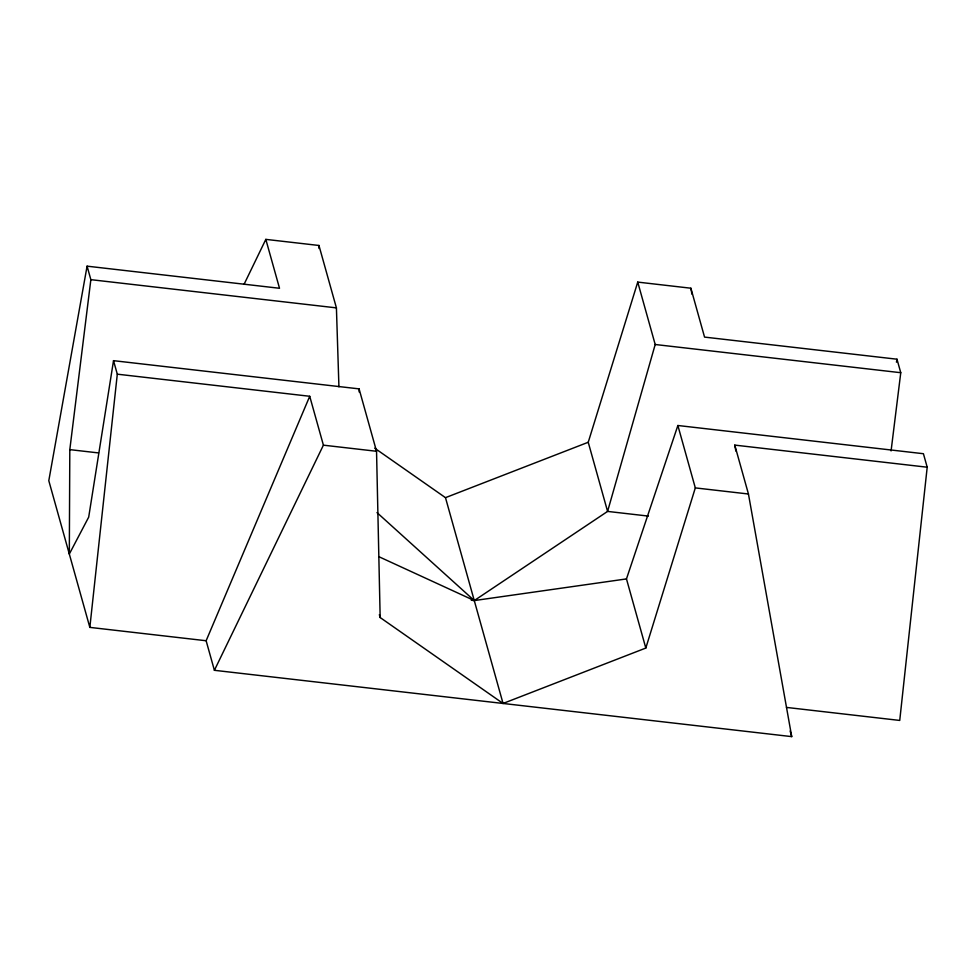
<?xml version="1.0" encoding="UTF-8"?>
<svg xmlns="http://www.w3.org/2000/svg" width="976" height="976" viewBox="0 0 976 976"><rect width="100%" height="100%" fill="white"/><g stroke="black" fill="none" stroke-linecap="round" stroke-linejoin="round"><path stroke-width="1.46" d="M338.928 386.801L336.415 307.879L318.957 245.476L265.826 239.376L279.514 288.274L87.084 266.167L90.853 279.661L69.808 449.631L69.32 554.039L88.694 517.134L113.521 360.669L359.083 388.875L376.541 451.278L380.164 617.54L503.055 703.464L645.819 648.052L695.315 487.902L677.869 425.499L923.418 453.718L927.2 467.211L899.738 720.434L786.473 707.417M927.2 467.211L734.769 445.105L748.446 494.002L791.719 736.624L214.403 670.305L206.131 640.744L89.841 627.385L117.303 374.174L113.521 360.669M891.076 450.924L900.763 372.71L896.981 359.205L704.55 337.098L690.874 288.213L637.743 282.101L588.235 442.262L607.584 511.412L648.406 516.097M87.084 266.167L48.8 480.692L89.841 627.385M896.444 362.206L896.981 359.205M637.743 282.101L655.201 344.504L607.584 511.412L474.275 600.569L471.249 600.216M645.819 648.052L626.47 578.914L677.869 425.499M206.131 640.744L309.721 396.28L117.303 374.174M244.024 284.406L265.826 239.376M214.403 670.305L323.41 445.166L309.721 396.28M374.723 448.191L445.483 497.662L588.235 442.262M378.81 556.662L474.275 600.569L626.47 578.914M90.853 279.661L336.415 307.879M655.201 344.504L900.763 372.71M323.41 445.166L376.541 451.278M695.315 487.902L748.446 494.002M69.808 449.631L98.539 452.925M376.992 512.595L474.275 600.569M790.145 731L791.719 736.624M445.483 497.662L503.055 703.464M379.359 614.66L380.164 617.54M734.769 445.105L735.88 451.095M690.874 288.213L691.947 294.203M318.957 245.476L319.03 248.502M359.083 388.875L359.119 391.913"/></g></svg>
